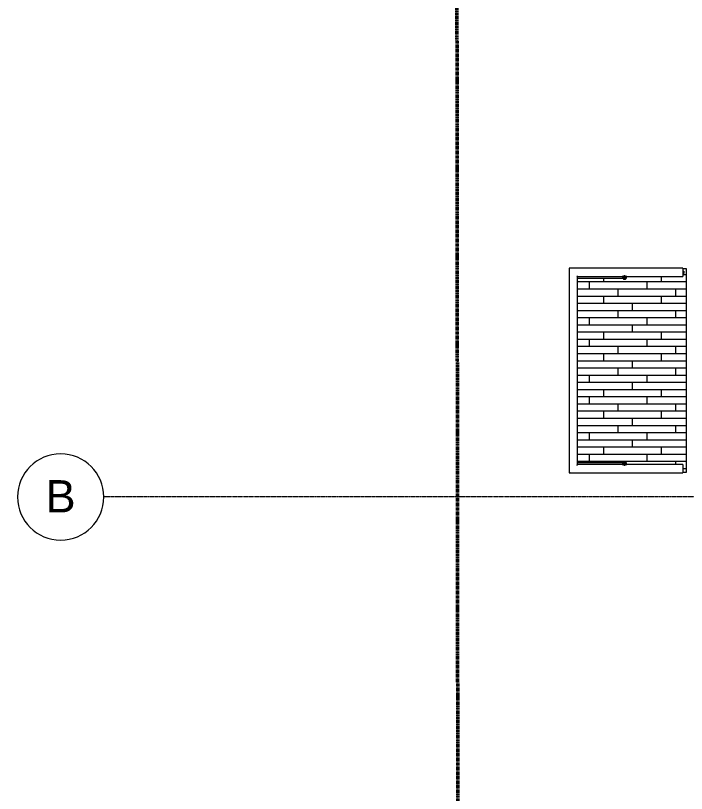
# Model space of a CAD drawing. Header units: inches. Extents: x -4235 to -464, y 9767 to 12463.
# Drawn here: x -4234.8 to -3861.4, y 11370.1 to 11803.3 of the extents above; entities that cross this region are included whole.
import ezdxf

# ---------------------------------------------------------------- set-up
doc = ezdxf.new("R2010")
doc.units = ezdxf.units.IN
doc.header["$MEASUREMENT"] = 0
doc.linetypes.add('Double Dash 3_8_', pattern=[1, 0.375, -0.125, 0.125, -0.125, 0.125, -0.125])
doc.linetypes.add('Grid Line 1_2_', pattern=[0.875, 0.5, -0.125, 0.125, -0.125])
for name, color, linetype, lineweight in [('A-FLOR-3', 192, 'Continuous', 9), ('A-FLOR-HRAL', 11, 'Continuous', 9), ('A-FLOR-PATT-1', 9, 'Continuous', 9), ('A-WALL-4', 113, 'Continuous', 50), ('A-WALL-5', 113, 'Continuous', 9), ('C-PROP-LINE', 91, 'Double Dash 3_8_', 50), ('S-GRID-1', 1, 'Grid Line 1_2_', 9), ('S-GRID-IDEN', 1, 'Continuous', 9)]:
    doc.layers.add(name, color=color, linetype=linetype, lineweight=lineweight)
doc.styles.add('Arial', font='arial.ttf', dxfattribs={"height": 18})

# ---------------------------------------------------------------- blocks, each defined once
blk = doc.blocks.new('Railing - Baluster_01-2700443-BACKGROUND - 3RD FLOOR')
at = {"layer": 'A-FLOR-HRAL'}
for p, q in [((-0.59, 1.18), (0.59, 1.18)), ((-0.59, 0.59), (-0.59, 1.18)), ((0.59, 1.18), (0.59, 0.59))]:
    blk.add_line(p, q, dxfattribs=at)
blk = doc.blocks.new('Railing - Railing-2700312-BACKGROUND - 3RD FLOOR')
at = {"layer": 'A-FLOR-HRAL'}
for p, q in [((-3863.47, 11662.64), (-3926.72, 11662.64)), ((-3926.72, 11662.64), (-3926.72, 11548.59)), ((-3863.47, 11662.64), (-3863.47, 11662.17)), ((-3863.47, 11662.17), (-3863.47, 11658.39)), ((-3922, 11657.91), (-3863.47, 11657.91)), ((-3922, 11553.31), (-3922, 11657.91)), ((-3863.47, 11658.39), (-3863.47, 11657.91)), ((-3863.47, 11553.31), (-3922, 11553.31)), ((-3863.47, 11553.31), (-3863.47, 11552.84)), ((-3863.47, 11552.84), (-3863.47, 11549.06)), ((-3926.72, 11548.59), (-3863.47, 11548.59)), ((-3863.47, 11549.06), (-3863.47, 11548.59))]:
    blk.add_line(p, q, dxfattribs=at)
for points, knots in [([(-3926.72, 11662.64), (-3926.72, 11662.64), (-3926.72, 11662.63), (-3926.69, 11662.6), (-3926.66, 11662.58), (-3926.63, 11662.55), (-3926.61, 11662.52), (-3926.58, 11662.49), (-3926.54, 11662.45), (-3926.5, 11662.41), (-3926.46, 11662.38), (-3926.42, 11662.34), (-3926.35, 11662.27), (-3926.29, 11662.21), (-3926.25, 11662.17)], [0, 0, 0, 0, 0.166667, 0.25, 0.333333, 0.416667, 0.458333, 0.5, 0.583333, 0.666667, 0.708333, 0.75, 0.833333, 1, 1, 1, 1]), ([(-3922.47, 11658.39), (-3922.43, 11658.35), (-3922.37, 11658.28), (-3922.29, 11658.21), (-3922.24, 11658.16), (-3922.21, 11658.12), (-3922.18, 11658.09), (-3922.14, 11658.06), (-3922.12, 11658.03), (-3922.09, 11658.01), (-3922.06, 11657.98), (-3922.03, 11657.95), (-3922.01, 11657.92), (-3922, 11657.91), (-3922, 11657.91)], [0, 0, 0, 0, 0.166667, 0.25, 0.333333, 0.375, 0.416667, 0.5, 0.541667, 0.583333, 0.666667, 0.75, 0.833333, 1, 1, 1, 1]), ([(-3922.47, 11552.84), (-3922.43, 11552.88), (-3922.37, 11552.94), (-3922.29, 11553.02), (-3922.24, 11553.07), (-3922.21, 11553.1), (-3922.18, 11553.14), (-3922.14, 11553.17), (-3922.12, 11553.2), (-3922.09, 11553.22), (-3922.06, 11553.25), (-3922.03, 11553.28), (-3922.01, 11553.31), (-3922, 11553.31), (-3922, 11553.31)], [0, 0, 0, 0, 0.166667, 0.25, 0.333333, 0.375, 0.416667, 0.5, 0.541667, 0.583333, 0.666667, 0.75, 0.833333, 1, 1, 1, 1]), ([(-3926.72, 11548.59), (-3926.72, 11548.59), (-3926.72, 11548.6), (-3926.69, 11548.62), (-3926.66, 11548.65), (-3926.63, 11548.68), (-3926.61, 11548.71), (-3926.58, 11548.73), (-3926.54, 11548.77), (-3926.5, 11548.82), (-3926.46, 11548.85), (-3926.42, 11548.89), (-3926.35, 11548.96), (-3926.29, 11549.02), (-3926.25, 11549.06)], [0, 0, 0, 0, 0.166667, 0.25, 0.333333, 0.416667, 0.458333, 0.5, 0.583333, 0.666667, 0.708333, 0.75, 0.833333, 1, 1, 1, 1])]:
    blk.add_open_spline(points, degree=3, knots=knots, dxfattribs=at)
at = {"rotation": 270.0000000000003}
blk.add_blockref('Railing - Baluster_01-2700443-BACKGROUND - 3RD FLOOR', (-3864.06, 11660.28), dxfattribs=at)
blk = doc.blocks.new('Walls 67 - Walls 1-2575261-BACKGROUND - 3RD FLOOR')
at = {"layer": 'A-WALL-4', "flags": 128}
for points in [[(-3895.9, 11657.73), (-3896, 11657.72), (-3896.1, 11657.69), (-3896.19, 11657.64), (-3896.26, 11657.57), (-3896.31, 11657.49), (-3896.33, 11657.4), (-3896.33, 11657.31), (-3896.31, 11657.22), (-3896.26, 11657.14), (-3896.19, 11657.08), (-3896.1, 11657.02), (-3896, 11656.99), (-3895.9, 11656.98)], [(-3895.9, 11656.98), (-3895.8, 11656.99), (-3895.7, 11657.02), (-3895.61, 11657.08), (-3895.55, 11657.14), (-3895.5, 11657.22), (-3895.47, 11657.31), (-3895.47, 11657.4), (-3895.5, 11657.49), (-3895.55, 11657.57), (-3895.61, 11657.64), (-3895.7, 11657.69), (-3895.8, 11657.72), (-3895.9, 11657.73)]]:
    blk.add_lwpolyline(points, dxfattribs=at)
at = {"layer": 'A-WALL-5'}
for p, q in [((-3895.9, 11657.73), (-3922, 11657.73)), ((-3922, 11656.98), (-3895.9, 11656.98))]:
    blk.add_line(p, q, dxfattribs=at)
blk = doc.blocks.new('Walls 68 - Walls 1-2575280-BACKGROUND - 3RD FLOOR')
at = {"layer": 'A-WALL-4', "flags": 128}
for points in [[(-3895.9, 11554.24), (-3896, 11554.23), (-3896.1, 11554.19), (-3896.19, 11554.14), (-3896.26, 11554.08), (-3896.31, 11554), (-3896.33, 11553.91), (-3896.33, 11553.82), (-3896.31, 11553.73), (-3896.26, 11553.65), (-3896.19, 11553.58), (-3896.1, 11553.53), (-3896, 11553.5), (-3895.9, 11553.49)], [(-3895.9, 11553.49), (-3895.8, 11553.5), (-3895.7, 11553.53), (-3895.61, 11553.58), (-3895.55, 11553.65), (-3895.5, 11553.73), (-3895.47, 11553.82), (-3895.47, 11553.91), (-3895.5, 11554), (-3895.55, 11554.08), (-3895.61, 11554.14), (-3895.7, 11554.19), (-3895.8, 11554.23), (-3895.9, 11554.24)]]:
    blk.add_lwpolyline(points, dxfattribs=at)
at = {"layer": 'A-WALL-5'}
for p, q in [((-3895.9, 11554.24), (-3922, 11554.24)), ((-3922, 11553.49), (-3895.9, 11553.49))]:
    blk.add_line(p, q, dxfattribs=at)
blk = doc.blocks.new('Family - ___-1878357-BACKGROUND - 3RD FLOOR')
at = {"layer": 'C-PROP-LINE'}
blk.add_line((-3989.42, 12089.69), (-3987.26, 10009.09), dxfattribs=at)
blk = doc.blocks.new('Grid - Grid Head - Circle-50561-BACKGROUND - 3RD FLOOR')
at = {"layer": 'S-GRID-IDEN'}
for start, end in [(360, 180), (180, 360)]:
    blk.add_arc((0, 0), 0.25, start, end, dxfattribs=at)

msp = doc.modelspace()

# ---------------------------------------------------------------- hatches: boundary and pattern name
at = {"layer": 'A-FLOR-PATT-1'}
h = msp.add_hatch(dxfattribs=at)
h.set_pattern_fill('FP_15', color=256, style=0, pattern_type=2)
h.set_pattern_definition([(0, (-2819.362, 10887.079), (0, 4), []), (90, (-2819.362, 10887.079), (-8, 8), [4, -28]), (90, (-2803.362, 10891.079), (-8, 8), [4, -28])])
h.paths.add_polyline_path([(-3863.47, 11548.95), (-3861.47, 11548.95), (-3861.47, 11662.28), (-3863.47, 11662.28), (-3863.47, 11660.87), (-3862.88, 11660.87), (-3862.88, 11659.69), (-3863.47, 11659.69), (-3863.47, 11657.91), (-3922, 11657.87), (-3922, 11657.73), (-3895.7, 11657.69), (-3895.53, 11657.54), (-3895.5, 11657.49), (-3895.53, 11657.17), (-3895.61, 11657.08), (-3895.8, 11656.99), (-3896.31, 11656.98), (-3922, 11656.98), (-3922, 11554.24), (-3895.7, 11554.19), (-3895.53, 11554.05), (-3895.5, 11553.96), (-3895.53, 11553.67), (-3895.61, 11553.58), (-3895.8, 11553.5), (-3896.31, 11553.49), (-3922, 11553.49), (-3922, 11553.31), (-3863.47, 11553.3), (-3863.47, 11549.06)], flags=0)

# ---------------------------------------------------------------- linework, layer by layer
at = {"layer": 'A-FLOR-3'}
for p, q in [((-3861.47, 11662.28), (-3863.47, 11662.28)), ((-3861.47, 11548.95), (-3861.47, 11662.28)), ((-3863.47, 11548.95), (-3861.47, 11548.95))]:
    msp.add_line(p, q, dxfattribs=at)
at = {"layer": 'S-GRID-1'}
msp.add_line((-464.45, 11535.19), (-4185.7, 11535.19), dxfattribs=at)

# ---------------------------------------------------------------- block references
at = {"layer": 'A-FLOR-HRAL'}
msp.add_blockref('Railing - Railing-2700312-BACKGROUND - 3RD FLOOR', (0, 0), dxfattribs=at)
at = {"layer": 'A-WALL-5'}
for name in ['Walls 67 - Walls 1-2575261-BACKGROUND - 3RD FLOOR', 'Walls 68 - Walls 1-2575280-BACKGROUND - 3RD FLOOR']:
    msp.add_blockref(name, (0, 0), dxfattribs=at)
at = {"layer": 'C-PROP-LINE'}
msp.add_blockref('Family - ___-1878357-BACKGROUND - 3RD FLOOR', (0, 0), dxfattribs=at)
at = {"layer": 'S-GRID-IDEN', "xscale": 95.99999999999994, "yscale": 95.99999999999994, "zscale": 95.99999999999994, "rotation": 89.99999999999987}
msp.add_blockref('Grid - Grid Head - Circle-50561-BACKGROUND - 3RD FLOOR', (-4209.7, 11535.19), dxfattribs=at)

# ---------------------------------------------------------------- texts
at = {"layer": 'S-GRID-IDEN', "insert": (-4218.1, 11544.57), "char_height": 18, "width": 20.301, "attachment_point": 1, "style": 'Arial'}
msp.add_mtext('B', dxfattribs=at)

doc.saveas('drawing.dxf')
